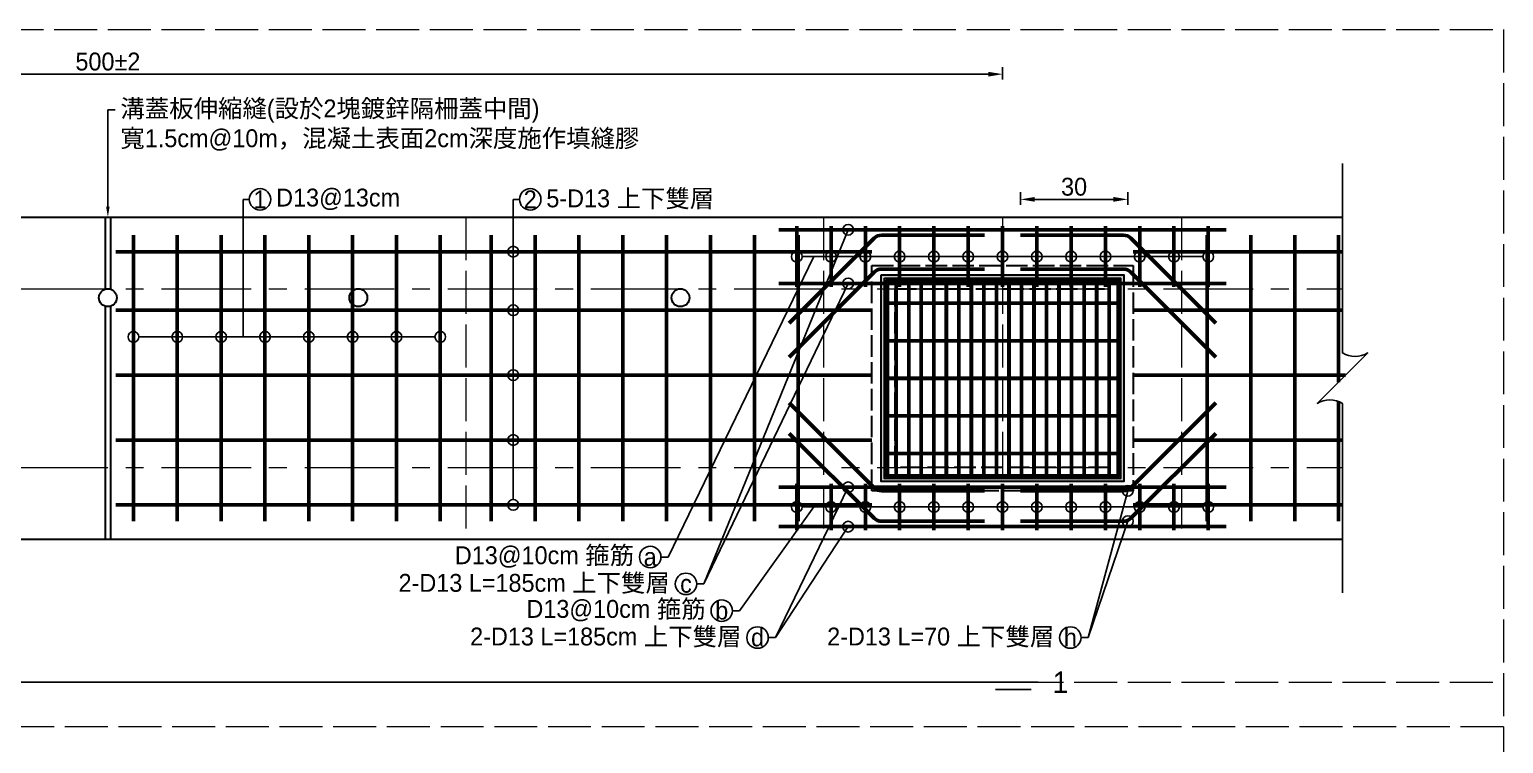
# Model space of a CAD drawing. Extents: x -2931 to 4779, y -2120 to 304.
# Drawn here: x -2562.8 to -2150.9, y -1000.1 to -800.5 of the extents above; entities that cross this region are included whole.
import ezdxf
from ezdxf import colors
from ezdxf.entities.mleader import LeaderData, LeaderLine
from ezdxf.math import Vec2, Vec3

# ---------------------------------------------------------------- set-up
doc = ezdxf.new("R2010")
doc.units = 0
doc.header["$MEASUREMENT"] = 0
doc.linetypes.add('ACAD_ISO02W100', pattern=[15, 12, -3])
doc.linetypes.add('CENTERX2', pattern=[4, 2.5, -0.5, 0.5, -0.5])
doc.layers.add('一、4.基本-隱藏', color=9, linetype='ACAD_ISO02W100', lineweight=20, plot=False)
doc.layers.add('三、3.文字-註解文字', color=2, linetype='Continuous')
for name, color, linetype, lineweight in [('二、1.繪圖-既有設施', 8, 'Continuous', 20), ('二、2.繪圖-施作項目', 181, 'Continuous', 30), ('二、5.繪圖-鋼筋', 60, 'Continuous', 50), ('二、6.繪圖-其他施作項目', 35, 'Continuous', 30)]:
    doc.layers.add(name, color=color, linetype=linetype, lineweight=lineweight)
doc.styles.add('次圖名(詳圖)', font='MS PGothic.ttf', dxfattribs={"height": 6})
doc.styles.add('註解文字', font='MS PGothic.ttf', dxfattribs={"height": 5})
doc.dimstyles.new('註解文字', dxfattribs={"dimtxt": 5, "dimasz": 4, "dimexe": 2, "dimexo": 2.5, "dimgap": 1, "dimtad": 2, "dimzin": 0, "dimdsep": 46, "dimtxsty": '註解文字', "dimcen": 0.1, "dimclrd": 256, "dimclre": 256, "dimclrt": 256, "dimadec": 0, "dimazin": 0, "dimtfac": 1, "dimtofl": 0, "dimtmove": 0, "dimatfit": 3, "dimfxl": 1.5, "dimfxlon": 1, "dimtolj": 1, "dimtzin": 0, "dimlwd": -1, "dimlwe": -1, "dimarcsym": 1})
pattern_1 = [(45, (-3611.2158, -689.31), (-2.65165, 2.65165), []), (45, (-3610.332, -689.31), (-2.65165, 2.65165), []), (45, (-3609.448, -689.31), (-2.65165, 2.65165), []), (45, (-3608.564, -689.31), (-2.65165, 2.65165), [])]

# ---------------------------------------------------------------- blocks, each defined once
blk = doc.blocks.new('_None')
blk = doc.blocks.new('_Small')
at = {"color": 0, "linetype": 'ByBlock', "lineweight": -2}
blk.add_circle((0, 0), 0.25, dxfattribs=at)
blk = doc.blocks.new('*D258')
at = {"layer": 'Defpoints', "color": 0, "transparency": 16777216}
for p in [(-2790.85, -812.96), (-2790.85, -857.96), (-2290.85, -857.96)]:
    blk.add_point(p, dxfattribs=at)
at = {"layer": '三、3.文字-註解文字', "transparency": 16777216}
for p, q in [((-2790.85, -814.46), (-2790.85, -810.96)), ((-2290.85, -814.46), (-2290.85, -810.96)), ((-2294.85, -812.96), (-2786.85, -812.96))]:
    blk.add_line(p, q, dxfattribs=at)
for points in [[(-2786.85, -812.3), (-2786.85, -813.63), (-2790.85, -812.96)], [(-2294.85, -812.3), (-2294.85, -813.63), (-2290.85, -812.96)]]:
    blk.add_solid(points, dxfattribs=at)
at = {"layer": '三、3.文字-註解文字', "transparency": 16777216, "insert": (-2540.85, -809.46), "char_height": 5, "attachment_point": 5, "style": '註解文字'}
blk.add_mtext('\\A1;500±2', dxfattribs=at)
blk = doc.blocks.new('*D275')
at = {"layer": 'Defpoints', "color": 0, "linetype": 'Continuous', "transparency": 16777216}
for p in [(-2255.85, -847.96), (-2285.85, -857.96), (-2255.85, -857.96)]:
    blk.add_point(p, dxfattribs=at)
at = {"layer": '三、3.文字-註解文字', "transparency": 16777216}
for p, q in [((-2285.85, -849.46), (-2285.85, -845.96)), ((-2281.85, -847.96), (-2259.85, -847.96)), ((-2255.85, -849.46), (-2255.85, -845.96))]:
    blk.add_line(p, q, dxfattribs=at)
at = {"layer": '三、3.文字-註解文字', "linetype": 'Continuous', "transparency": 16777216}
for points in [[(-2281.85, -847.3), (-2281.85, -848.63), (-2285.85, -847.96)], [(-2259.85, -847.3), (-2259.85, -848.63), (-2255.85, -847.96)]]:
    blk.add_solid(points, dxfattribs=at)
at = {"layer": '三、3.文字-註解文字', "linetype": 'Continuous', "transparency": 16777216, "insert": (-2270.85, -844.46), "char_height": 5, "attachment_point": 5, "style": '註解文字'}
blk.add_mtext('\\A1;30', dxfattribs=at)

msp = doc.modelspace()

# ---------------------------------------------------------------- hatches: boundary and pattern name
at = {"layer": '二、6.繪圖-其他施作項目'}
h = msp.add_hatch(color=256, dxfattribs=at)
h.dxf.hatch_style = 1
h.paths.add_polyline_path([(-2324.755, -926.864), (-2256.955, -926.864), (-2256.955, -869.064), (-2324.755, -869.064)])
h.paths.add_polyline_path([(-2323.855, -869.964), (-2257.855, -869.964), (-2257.855, -925.964), (-2323.855, -925.964)], flags=16)
h = msp.add_hatch(dxfattribs=at)
h.set_pattern_fill('ANSI34', color=256, scale=5)
h.set_pattern_definition(pattern_1)
h.paths.add_polyline_path([(-2258.855, -876.714), (-2322.855, -876.714), (-2322.855, -877.214), (-2258.855, -877.214)])
h = msp.add_hatch(dxfattribs=at)
h.set_pattern_fill('ANSI34', color=256, scale=5)
h.set_pattern_definition(pattern_1)
h.paths.add_polyline_path([(-2258.855, -887.214), (-2322.855, -887.214), (-2322.855, -887.714), (-2258.855, -887.714)])
h = msp.add_hatch(dxfattribs=at)
h.set_pattern_fill('ANSI34', color=256, scale=5)
h.set_pattern_definition(pattern_1)
h.paths.add_polyline_path([(-2258.855, -897.714), (-2322.855, -897.714), (-2322.855, -898.214), (-2258.855, -898.214)])
h = msp.add_hatch(dxfattribs=at)
h.set_pattern_fill('ANSI34', color=256, scale=5)
h.set_pattern_definition(pattern_1)
h.paths.add_polyline_path([(-2258.855, -908.214), (-2322.855, -908.214), (-2322.855, -908.714), (-2258.855, -908.714)])
h = msp.add_hatch(dxfattribs=at)
h.set_pattern_fill('ANSI34', color=256, scale=5)
h.set_pattern_definition(pattern_1)
h.paths.add_polyline_path([(-2258.855, -918.714), (-2322.855, -918.714), (-2322.855, -919.214), (-2258.855, -919.214)])

# ---------------------------------------------------------------- linework, layer by layer
at = {"layer": '一、4.基本-隱藏'}
for points in [[(-2930.855, -800.464), (-2150.855, -800.464), (-2150.855, -1307.464), (-2930.855, -1307.464)], [(-2930.855, -800.464), (-2150.855, -800.464), (-2150.855, -995.464), (-2930.855, -995.464)]]:
    msp.add_lwpolyline(points, close=True, dxfattribs=at)
for points in [[(-2440.855, -852.964), (-2440.855, -942.964)], [(-2340.855, -852.964), (-2340.855, -942.964)], [(-2290.855, -852.964), (-2290.855, -942.964)], [(-2240.855, -852.964), (-2240.855, -942.964)], [(-2930.855, -982.964), (-2150.855, -982.964)]]:
    msp.add_lwpolyline(points, dxfattribs=at)
at = {"layer": '三、3.文字-註解文字'}
msp.add_lwpolyline([(-2195.855, -957.964), (-2195.855, -905.035, 0.2828427), (-2202.926, -905.035), (-2188.784, -890.893, -0.2828427), (-2195.855, -890.893), (-2195.855, -837.964)], format="xyb", dxfattribs=at)
at = {"layer": '三、3.文字-註解文字', "color": 144}
for points in [[(-2234.855, -863.964), (-2346.855, -863.964)], [(-2234.855, -933.964), (-2346.855, -933.964)]]:
    msp.add_lwpolyline(points, dxfattribs=at)
at = {"layer": '三、3.文字-註解文字'}
for points in [[(-2532.205, -886.415), (-2449.465, -886.415)], [(-2800.855, -982.964), (-2280.855, -982.964)], [(-2282.855, -984.964), (-2292.855, -984.964)]]:
    msp.add_lwpolyline(points, dxfattribs=at)
for centre, radius in [((-2498.33, -847.964), 3), ((-2422.83, -847.964), 3), ((-2427.58, -862.594), 1.5), ((-2427.58, -878.964), 1.5), ((-2533.705, -886.415), 1.5), ((-2521.455, -886.415), 1.5), ((-2509.205, -886.415), 1.5), ((-2496.955, -886.415), 1.5), ((-2484.705, -886.415), 1.5), ((-2472.455, -886.415), 1.5), ((-2460.205, -886.415), 1.5), ((-2447.965, -886.415), 1.5), ((-2427.58, -897.104), 1.5), ((-2427.58, -915.244), 1.5), ((-2427.58, -933.384), 1.5), ((-2389.308, -947.964), 3), ((-2379.308, -955.464), 3), ((-2369.308, -962.964), 3), ((-2359.308, -970.464), 3), ((-2271.897, -970.464), 3)]:
    msp.add_circle(centre, radius, dxfattribs=at)
at = {"layer": '三、3.文字-註解文字', "color": 144}
for centre in [(-2348.355, -863.964), (-2338.772, -863.964), (-2329.188, -863.964), (-2319.605, -863.964), (-2310.022, -863.964), (-2300.438, -863.964), (-2290.855, -863.964), (-2281.272, -863.964), (-2271.688, -863.964), (-2262.105, -863.964), (-2252.522, -863.964), (-2242.938, -863.964), (-2233.355, -863.964), (-2348.355, -933.964), (-2338.772, -933.964), (-2329.188, -933.964), (-2319.605, -933.964), (-2310.022, -933.964), (-2300.438, -933.964), (-2290.855, -933.964), (-2281.272, -933.964), (-2271.688, -933.964), (-2262.105, -933.964), (-2252.522, -933.964), (-2242.938, -933.964), (-2233.355, -933.964)]:
    msp.add_circle(centre, 1.5, dxfattribs=at)
at = {"layer": '二、1.繪圖-既有設施', "linetype": 'CENTERX2', "ltscale": 10}
for points in [[(-2885.855, -872.964), (-2195.855, -872.964)], [(-2885.855, -922.964), (-2195.855, -922.964)]]:
    msp.add_lwpolyline(points, dxfattribs=at)
at = {"layer": '二、2.繪圖-施作項目', "linetype": 'Continuous'}
for points in [[(-2885.855, -852.964), (-2195.855, -852.964)], [(-2885.855, -942.964), (-2195.855, -942.964)]]:
    msp.add_lwpolyline(points, dxfattribs=at)
at = {"layer": '二、2.繪圖-施作項目'}
for points in [[(-2541.605, -852.964), (-2541.605, -873.08)], [(-2540.105, -852.964), (-2540.105, -873.08)], [(-2541.605, -877.849), (-2541.605, -942.964)], [(-2540.105, -877.849), (-2540.105, -942.964)]]:
    msp.add_lwpolyline(points, dxfattribs=at)
at = {"layer": '二、5.繪圖-鋼筋'}
for points in [[(-2353.355, -856.464), (-2228.355, -856.464)], [(-2348.355, -855.464), (-2348.355, -872.464)], [(-2338.772, -855.464), (-2338.772, -872.464)], [(-2329.188, -855.464), (-2329.188, -872.464)], [(-2319.605, -855.464), (-2319.605, -872.464)], [(-2310.022, -855.464), (-2310.022, -872.464)], [(-2300.438, -855.464), (-2300.438, -872.464)], [(-2290.855, -855.464), (-2290.855, -872.464)], [(-2281.272, -855.464), (-2281.272, -872.464)], [(-2271.688, -855.464), (-2271.688, -872.464)], [(-2262.105, -855.464), (-2262.105, -872.464)], [(-2252.522, -855.464), (-2252.522, -872.464)], [(-2242.938, -855.464), (-2242.938, -872.464)], [(-2233.355, -855.464), (-2233.355, -872.464)], [(-2353.355, -871.464), (-2228.355, -871.464)], [(-2353.355, -928.464), (-2228.355, -928.464)], [(-2348.355, -927.464), (-2348.355, -940.464)], [(-2338.772, -927.464), (-2338.772, -940.464)], [(-2329.188, -927.464), (-2329.188, -940.464)], [(-2319.605, -927.464), (-2319.605, -940.464)], [(-2310.022, -927.464), (-2310.022, -940.464)], [(-2300.438, -927.464), (-2300.438, -940.464)], [(-2290.855, -927.464), (-2290.855, -940.464)], [(-2281.272, -927.464), (-2281.272, -940.464)], [(-2271.688, -927.464), (-2271.688, -940.464)], [(-2262.105, -927.464), (-2262.105, -940.464)], [(-2252.522, -927.464), (-2252.522, -940.464)], [(-2242.938, -927.464), (-2242.938, -940.464)], [(-2233.355, -927.464), (-2233.355, -940.464)], [(-2353.355, -939.464), (-2228.355, -939.464)]]:
    msp.add_lwpolyline(points, dxfattribs=at)
at = {"layer": '二、5.繪圖-鋼筋', "linetype": 'Continuous'}
for points in [[(-2533.705, -857.964), (-2533.705, -937.964)], [(-2521.455, -857.964), (-2521.455, -937.964)], [(-2509.205, -857.964), (-2509.205, -937.964)], [(-2496.955, -857.964), (-2496.955, -937.964)], [(-2484.705, -857.964), (-2484.705, -937.964)], [(-2472.455, -857.964), (-2472.455, -937.964)], [(-2460.205, -857.964), (-2460.205, -937.964)], [(-2447.965, -857.964), (-2447.965, -937.964)], [(-2433.705, -857.964), (-2433.705, -937.964)], [(-2421.455, -857.964), (-2421.455, -937.964)], [(-2409.205, -857.964), (-2409.205, -937.964)], [(-2396.955, -857.964), (-2396.955, -937.964)], [(-2384.705, -857.964), (-2384.705, -937.964)], [(-2372.455, -857.964), (-2372.455, -937.964)], [(-2360.205, -857.964), (-2360.205, -937.964)], [(-2347.965, -857.964), (-2347.965, -937.964)], [(-2233.705, -857.964), (-2233.705, -937.964)], [(-2221.455, -857.964), (-2221.455, -937.964)], [(-2209.205, -857.964), (-2209.205, -937.964)], [(-2196.955, -857.964), (-2196.955, -899.064)], [(-2538.605, -862.594), (-2327.355, -862.594)], [(-2254.355, -862.594), (-2195.855, -862.594)], [(-2538.605, -878.964), (-2327.355, -878.964)], [(-2254.355, -878.964), (-2195.855, -878.964)], [(-2538.605, -897.104), (-2327.355, -897.104)], [(-2254.355, -897.104), (-2194.995, -897.104)], [(-2196.955, -904.49), (-2196.955, -937.964)], [(-2538.605, -915.244), (-2327.355, -915.244)], [(-2254.355, -915.244), (-2195.855, -915.244)], [(-2538.605, -933.384), (-2327.355, -933.384)], [(-2254.355, -933.384), (-2195.855, -933.384)]]:
    msp.add_lwpolyline(points, dxfattribs=at)
at = {"layer": '二、5.繪圖-鋼筋'}
for points in [[(-2295.855, -857.964), (-2324.612, -857.964, 0.1989124), (-2326.734, -858.843), (-2350.435, -882.544)], [(-2285.855, -857.964), (-2257.098, -857.964, -0.1989124), (-2254.976, -858.843), (-2231.275, -882.544)], [(-2295.855, -867.464), (-2324.612, -867.464, 0.1989124), (-2326.734, -868.343), (-2350.435, -892.044)], [(-2285.855, -867.464), (-2257.098, -867.464, -0.1989124), (-2254.976, -868.343), (-2231.275, -892.044)], [(-2295.855, -929.464), (-2324.612, -929.464, -0.1989124), (-2326.734, -928.586), (-2350.435, -904.884)], [(-2285.855, -929.464), (-2257.098, -929.464, 0.1989124), (-2254.976, -928.586), (-2231.275, -904.884)], [(-2295.855, -937.964), (-2324.612, -937.964, -0.1989124), (-2326.734, -937.086), (-2350.435, -913.384)], [(-2285.855, -937.964), (-2257.098, -937.964, 0.1989124), (-2254.976, -937.086), (-2231.275, -913.384)]]:
    msp.add_lwpolyline(points, format="xyb", dxfattribs=at)
at = {"layer": '二、6.繪圖-其他施作項目', "linetype": 'ACAD_ISO02W100', "ltscale": 0.5}
for points in [[(-2327.355, -866.464), (-2254.355, -866.464), (-2254.355, -929.464), (-2327.355, -929.464)], [(-2320.855, -872.964), (-2260.855, -872.964), (-2260.855, -922.964), (-2320.855, -922.964)]]:
    msp.add_lwpolyline(points, close=True, dxfattribs=at)
at = {"layer": '二、6.繪圖-其他施作項目'}
for points in [[(-2324.755, -869.064), (-2256.955, -869.064), (-2256.955, -926.864), (-2324.755, -926.864)], [(-2323.855, -869.964), (-2257.855, -869.964), (-2257.855, -925.964), (-2323.855, -925.964)], [(-2323.355, -870.464), (-2258.355, -870.464), (-2258.355, -925.464), (-2323.355, -925.464)]]:
    msp.add_lwpolyline(points, close=True, dxfattribs=at)
for points in [[(-2323.355, -870.464), (-2258.355, -870.464)], [(-2323.355, -870.464), (-2323.355, -925.464)], [(-2322.855, -870.464), (-2322.855, -925.464)], [(-2322.855, -870.964), (-2258.855, -870.964)], [(-2320.855, -870.964), (-2320.855, -876.714)], [(-2320.355, -870.964), (-2320.355, -876.714)], [(-2317.355, -870.964), (-2317.355, -876.714)], [(-2316.855, -870.964), (-2316.855, -876.714)], [(-2313.855, -870.964), (-2313.855, -876.714)], [(-2313.355, -870.964), (-2313.355, -876.714)], [(-2310.355, -870.964), (-2310.355, -876.714)], [(-2309.855, -870.964), (-2309.855, -876.714)], [(-2306.855, -870.964), (-2306.855, -876.714)], [(-2306.355, -870.964), (-2306.355, -876.714)], [(-2303.355, -870.964), (-2303.355, -876.714)], [(-2302.855, -870.964), (-2302.855, -876.714)], [(-2299.855, -870.964), (-2299.855, -876.714)], [(-2299.355, -870.964), (-2299.355, -876.714)], [(-2296.355, -870.964), (-2296.355, -876.714)], [(-2295.855, -870.964), (-2295.855, -876.714)], [(-2292.855, -870.964), (-2292.855, -876.714)], [(-2292.355, -870.964), (-2292.355, -876.714)], [(-2289.355, -870.964), (-2289.355, -876.714)], [(-2288.855, -870.964), (-2288.855, -876.714)], [(-2285.855, -870.964), (-2285.855, -876.714)], [(-2285.355, -870.964), (-2285.355, -876.714)], [(-2282.355, -870.964), (-2282.355, -876.714)], [(-2281.855, -870.964), (-2281.855, -876.714)], [(-2278.855, -870.964), (-2278.855, -876.714)], [(-2278.355, -870.964), (-2278.355, -876.714)], [(-2275.355, -870.964), (-2275.355, -876.714)], [(-2274.855, -870.964), (-2274.855, -876.714)], [(-2271.855, -870.964), (-2271.855, -876.714)], [(-2271.355, -870.964), (-2271.355, -876.714)], [(-2268.355, -870.964), (-2268.355, -876.714)], [(-2267.855, -870.964), (-2267.855, -876.714)], [(-2264.855, -870.964), (-2264.855, -876.714)], [(-2264.355, -870.964), (-2264.355, -876.714)], [(-2261.355, -870.964), (-2261.355, -876.714)], [(-2260.855, -870.964), (-2260.855, -876.714)], [(-2258.855, -870.464), (-2258.855, -925.464)], [(-2258.355, -870.464), (-2258.355, -925.464)], [(-2322.855, -876.714), (-2258.855, -876.714)], [(-2322.855, -877.214), (-2258.855, -877.214)], [(-2320.855, -877.214), (-2320.855, -887.214)], [(-2320.355, -877.214), (-2320.355, -887.214)], [(-2317.355, -877.214), (-2317.355, -887.214)], [(-2316.855, -877.214), (-2316.855, -887.214)], [(-2313.855, -877.214), (-2313.855, -887.214)], [(-2313.355, -877.214), (-2313.355, -887.214)], [(-2310.355, -877.214), (-2310.355, -887.214)], [(-2309.855, -877.214), (-2309.855, -887.214)], [(-2306.855, -877.214), (-2306.855, -887.214)], [(-2306.355, -877.214), (-2306.355, -887.214)], [(-2303.355, -877.214), (-2303.355, -887.214)], [(-2302.855, -877.214), (-2302.855, -887.214)], [(-2299.855, -877.214), (-2299.855, -887.214)], [(-2299.355, -877.214), (-2299.355, -887.214)], [(-2296.355, -877.214), (-2296.355, -887.214)], [(-2295.855, -877.214), (-2295.855, -887.214)], [(-2292.855, -877.214), (-2292.855, -887.214)], [(-2292.355, -877.214), (-2292.355, -887.214)], [(-2289.355, -877.214), (-2289.355, -887.214)], [(-2288.855, -877.214), (-2288.855, -887.214)], [(-2285.855, -877.214), (-2285.855, -887.214)], [(-2285.355, -877.214), (-2285.355, -887.214)], [(-2282.355, -877.214), (-2282.355, -887.214)], [(-2281.855, -877.214), (-2281.855, -887.214)], [(-2278.855, -877.214), (-2278.855, -887.214)], [(-2278.355, -877.214), (-2278.355, -887.214)], [(-2275.355, -877.214), (-2275.355, -887.214)], [(-2274.855, -877.214), (-2274.855, -887.214)], [(-2271.855, -877.214), (-2271.855, -887.214)], [(-2271.355, -877.214), (-2271.355, -887.214)], [(-2268.355, -877.214), (-2268.355, -887.214)], [(-2267.855, -877.214), (-2267.855, -887.214)], [(-2264.855, -877.214), (-2264.855, -887.214)], [(-2264.355, -877.214), (-2264.355, -887.214)], [(-2261.355, -877.214), (-2261.355, -887.214)], [(-2260.855, -877.214), (-2260.855, -887.214)], [(-2322.855, -887.214), (-2258.855, -887.214)], [(-2322.855, -887.714), (-2258.855, -887.714)], [(-2320.855, -887.714), (-2320.855, -897.714)], [(-2320.355, -887.714), (-2320.355, -897.714)], [(-2317.355, -887.714), (-2317.355, -897.714)], [(-2316.855, -887.714), (-2316.855, -897.714)], [(-2313.855, -887.714), (-2313.855, -897.714)], [(-2313.355, -887.714), (-2313.355, -897.714)], [(-2310.355, -887.714), (-2310.355, -897.714)], [(-2309.855, -887.714), (-2309.855, -897.714)], [(-2306.855, -887.714), (-2306.855, -897.714)], [(-2306.355, -887.714), (-2306.355, -897.714)], [(-2303.355, -887.714), (-2303.355, -897.714)], [(-2302.855, -887.714), (-2302.855, -897.714)], [(-2299.855, -887.714), (-2299.855, -897.714)], [(-2299.355, -887.714), (-2299.355, -897.714)], [(-2296.355, -887.714), (-2296.355, -897.714)], [(-2295.855, -887.714), (-2295.855, -897.714)], [(-2292.855, -887.714), (-2292.855, -897.714)], [(-2292.355, -887.714), (-2292.355, -897.714)], [(-2289.355, -887.714), (-2289.355, -897.714)], [(-2288.855, -887.714), (-2288.855, -897.714)], [(-2285.855, -887.714), (-2285.855, -897.714)], [(-2285.355, -887.714), (-2285.355, -897.714)], [(-2282.355, -887.714), (-2282.355, -897.714)], [(-2281.855, -887.714), (-2281.855, -897.714)], [(-2278.855, -887.714), (-2278.855, -897.714)], [(-2278.355, -887.714), (-2278.355, -897.714)], [(-2275.355, -887.714), (-2275.355, -897.714)], [(-2274.855, -887.714), (-2274.855, -897.714)], [(-2271.855, -887.714), (-2271.855, -897.714)], [(-2271.355, -887.714), (-2271.355, -897.714)], [(-2268.355, -887.714), (-2268.355, -897.714)], [(-2267.855, -887.714), (-2267.855, -897.714)], [(-2264.855, -887.714), (-2264.855, -897.714)], [(-2264.355, -887.714), (-2264.355, -897.714)], [(-2261.355, -887.714), (-2261.355, -897.714)], [(-2260.855, -887.714), (-2260.855, -897.714)], [(-2322.855, -897.714), (-2258.855, -897.714)], [(-2322.855, -898.214), (-2258.855, -898.214)], [(-2320.855, -898.214), (-2320.855, -908.214)], [(-2320.355, -898.214), (-2320.355, -908.214)], [(-2317.355, -898.214), (-2317.355, -908.214)], [(-2316.855, -898.214), (-2316.855, -908.214)], [(-2313.855, -898.214), (-2313.855, -908.214)], [(-2313.355, -898.214), (-2313.355, -908.214)], [(-2310.355, -898.214), (-2310.355, -908.214)], [(-2309.855, -898.214), (-2309.855, -908.214)], [(-2306.855, -898.214), (-2306.855, -908.214)], [(-2306.355, -898.214), (-2306.355, -908.214)], [(-2303.355, -898.214), (-2303.355, -908.214)], [(-2302.855, -898.214), (-2302.855, -908.214)], [(-2299.855, -898.214), (-2299.855, -908.214)], [(-2299.355, -898.214), (-2299.355, -908.214)], [(-2296.355, -898.214), (-2296.355, -908.214)], [(-2295.855, -898.214), (-2295.855, -908.214)], [(-2292.855, -898.214), (-2292.855, -908.214)], [(-2292.355, -898.214), (-2292.355, -908.214)], [(-2289.355, -898.214), (-2289.355, -908.214)], [(-2288.855, -898.214), (-2288.855, -908.214)], [(-2285.855, -898.214), (-2285.855, -908.214)], [(-2285.355, -898.214), (-2285.355, -908.214)], [(-2282.355, -898.214), (-2282.355, -908.214)], [(-2281.855, -898.214), (-2281.855, -908.214)], [(-2278.855, -898.214), (-2278.855, -908.214)], [(-2278.355, -898.214), (-2278.355, -908.214)], [(-2275.355, -898.214), (-2275.355, -908.214)], [(-2274.855, -898.214), (-2274.855, -908.214)], [(-2271.855, -898.214), (-2271.855, -908.214)], [(-2271.355, -898.214), (-2271.355, -908.214)], [(-2268.355, -898.214), (-2268.355, -908.214)], [(-2267.855, -898.214), (-2267.855, -908.214)], [(-2264.855, -898.214), (-2264.855, -908.214)], [(-2264.355, -898.214), (-2264.355, -908.214)], [(-2261.355, -898.214), (-2261.355, -908.214)], [(-2260.855, -898.214), (-2260.855, -908.214)], [(-2322.855, -908.214), (-2258.855, -908.214)], [(-2322.855, -908.714), (-2258.855, -908.714)], [(-2320.855, -908.714), (-2320.855, -918.714)], [(-2320.355, -908.714), (-2320.355, -918.714)], [(-2317.355, -908.714), (-2317.355, -918.714)], [(-2316.855, -908.714), (-2316.855, -918.714)], [(-2313.855, -908.714), (-2313.855, -918.714)], [(-2313.355, -908.714), (-2313.355, -918.714)], [(-2310.355, -908.714), (-2310.355, -918.714)], [(-2309.855, -908.714), (-2309.855, -918.714)], [(-2306.855, -908.714), (-2306.855, -918.714)], [(-2306.355, -908.714), (-2306.355, -918.714)], [(-2303.355, -908.714), (-2303.355, -918.714)], [(-2302.855, -908.714), (-2302.855, -918.714)], [(-2299.855, -908.714), (-2299.855, -918.714)], [(-2299.355, -908.714), (-2299.355, -918.714)], [(-2296.355, -908.714), (-2296.355, -918.714)], [(-2295.855, -908.714), (-2295.855, -918.714)], [(-2292.855, -908.714), (-2292.855, -918.714)], [(-2292.355, -908.714), (-2292.355, -918.714)], [(-2289.355, -908.714), (-2289.355, -918.714)], [(-2288.855, -908.714), (-2288.855, -918.714)], [(-2285.855, -908.714), (-2285.855, -918.714)], [(-2285.355, -908.714), (-2285.355, -918.714)], [(-2282.355, -908.714), (-2282.355, -918.714)], [(-2281.855, -908.714), (-2281.855, -918.714)], [(-2278.855, -908.714), (-2278.855, -918.714)], [(-2278.355, -908.714), (-2278.355, -918.714)], [(-2275.355, -908.714), (-2275.355, -918.714)], [(-2274.855, -908.714), (-2274.855, -918.714)], [(-2271.855, -908.714), (-2271.855, -918.714)], [(-2271.355, -908.714), (-2271.355, -918.714)], [(-2268.355, -908.714), (-2268.355, -918.714)], [(-2267.855, -908.714), (-2267.855, -918.714)], [(-2264.855, -908.714), (-2264.855, -918.714)], [(-2264.355, -908.714), (-2264.355, -918.714)], [(-2261.355, -908.714), (-2261.355, -918.714)], [(-2260.855, -908.714), (-2260.855, -918.714)], [(-2322.855, -918.714), (-2258.855, -918.714)], [(-2322.855, -919.214), (-2258.855, -919.214)], [(-2320.855, -919.214), (-2320.855, -924.964)], [(-2320.355, -919.214), (-2320.355, -924.964)], [(-2317.355, -919.214), (-2317.355, -924.964)], [(-2316.855, -919.214), (-2316.855, -924.964)], [(-2313.855, -919.214), (-2313.855, -924.964)], [(-2313.355, -919.214), (-2313.355, -924.964)], [(-2310.355, -919.214), (-2310.355, -924.964)], [(-2309.855, -919.214), (-2309.855, -924.964)], [(-2306.855, -919.214), (-2306.855, -924.964)], [(-2306.355, -919.214), (-2306.355, -924.964)], [(-2303.355, -919.214), (-2303.355, -924.964)], [(-2302.855, -919.214), (-2302.855, -924.964)], [(-2299.855, -919.214), (-2299.855, -924.964)], [(-2299.355, -919.214), (-2299.355, -924.964)], [(-2296.355, -919.214), (-2296.355, -924.964)], [(-2295.855, -919.214), (-2295.855, -924.964)], [(-2292.855, -919.214), (-2292.855, -924.964)], [(-2292.355, -919.214), (-2292.355, -924.964)], [(-2289.355, -919.214), (-2289.355, -924.964)], [(-2288.855, -919.214), (-2288.855, -924.964)], [(-2285.855, -919.214), (-2285.855, -924.964)], [(-2285.355, -919.214), (-2285.355, -924.964)], [(-2282.355, -919.214), (-2282.355, -924.964)], [(-2281.855, -919.214), (-2281.855, -924.964)], [(-2278.855, -919.214), (-2278.855, -924.964)], [(-2278.355, -919.214), (-2278.355, -924.964)], [(-2275.355, -919.214), (-2275.355, -924.964)], [(-2274.855, -919.214), (-2274.855, -924.964)], [(-2271.855, -919.214), (-2271.855, -924.964)], [(-2271.355, -919.214), (-2271.355, -924.964)], [(-2268.355, -919.214), (-2268.355, -924.964)], [(-2267.855, -919.214), (-2267.855, -924.964)], [(-2264.855, -919.214), (-2264.855, -924.964)], [(-2264.355, -919.214), (-2264.355, -924.964)], [(-2261.355, -919.214), (-2261.355, -924.964)], [(-2260.855, -919.214), (-2260.855, -924.964)], [(-2323.355, -925.464), (-2258.355, -925.464)], [(-2322.855, -924.964), (-2258.855, -924.964)]]:
    msp.add_lwpolyline(points, dxfattribs=at)
for centre in [(-2540.855, -875.464), (-2470.855, -875.464), (-2380.855, -875.464)]:
    msp.add_circle(centre, 2.5, dxfattribs=at)

# ---------------------------------------------------------------- texts
at = {"layer": '三、3.文字-註解文字'}
for s, width, gutter_width, heights, insert, char_height, attachment_point, style in [('1', 8.38231, 30, [0], (-2498.33, -847.964), 5, 5, '註解文字'), ('{\\fMS PGothic|b0|i0|c128|p34;D13@1}3{\\fMS PGothic|b0|i0|c128|p34;cm}', 15.95159, 30, [0], (-2493.83, -847.964), 5, 4, '註解文字'), ('2', 8.38231, 30, [0], (-2422.83, -847.964), 5, 5, '註解文字'), ('{\\fMS PGothic|b0|i0|c128|p34;5-D13 上下雙層}', 80.62224, 30, [0], (-2418.33, -847.964), 5, 4, '註解文字'), ('{\\fMS PGothic|b0|i0|c128|p34;D13@10cm }箍筋', 51.27582, 30, [0], (-2393.808, -947.964), 5, 6, '註解文字'), ('a', 8.38231, 30, [0], (-2389.308, -947.964), 5, 5, '註解文字'), ('{\\fMS PGothic|b0|i0|c128|p34;2-D13 L=1}8{\\fMS PGothic|b0|i0|c128|p34;5cm }上下雙{\\fMS PGothic|b0|i0|c128|p34;層}', 81.38479, 30, [6.648], (-2383.808, -955.464), 5, 6, '註解文字'), ('c', 8.38231, 30, [0], (-2379.308, -955.464), 5, 5, '註解文字'), ('{\\fMS PGothic|b0|i0|c128|p34;D13@10cm }箍筋', 78.12323, 30, [0], (-2373.808, -962.964), 5, 6, '註解文字'), ('b', 8.38231, 30, [0], (-2369.308, -962.964), 5, 5, '註解文字'), ('{\\fMS PGothic|b0|i0|c128|p34;2-D13 L=1}8{\\fMS PGothic|b0|i0|c128|p34;5cm }上下雙{\\fMS PGothic|b0|i0|c128|p34;層}', 81.10119, 30, [0], (-2363.808, -970.464), 5, 6, '註解文字'), ('d', 8.38231, 30, [0], (-2359.308, -970.464), 5, 5, '註解文字'), ('{\\fMS PGothic|b0|i0|c128|p34;2-D13 L=70 }上下雙{\\fMS PGothic|b0|i0|c128|p34;層}', 67.77131, 30, [0], (-2276.397, -970.464), 5, 6, '註解文字'), ('h', 8.38231, 30, [0], (-2271.897, -970.464), 5, 5, '註解文字'), ('1', 3, 15, [0], (-2276.855, -982.964), 6, 4, '次圖名(詳圖)')]:
    msp.add_mtext_dynamic_manual_height_columns(s, width=width, gutter_width=gutter_width, heights=heights, dxfattribs=dict(at, insert=insert, char_height=char_height, attachment_point=attachment_point, style=style))

# ---------------------------------------------------------------- dimensions: what is measured, and where the dimension line sits
dim = msp.add_linear_dim(base=(-2790.855, -812.964), p1=(-2290.855, -857.964), p2=(-2790.855, -857.964), text='500±2', dimstyle='註解文字', dxfattribs=at)
dim.commit()
dim.dimension.update_dxf_attribs({"geometry": '*D258', "text_midpoint": (-2540.855, -809.464)})
at = {"layer": '三、3.文字-註解文字', "linetype": 'Continuous'}
dim = msp.add_linear_dim(base=(-2255.855, -847.964), p1=(-2285.855, -857.964), p2=(-2255.855, -857.964), text='30', dimstyle='註解文字', dxfattribs=at)
dim.commit()
dim.dimension.update_dxf_attribs({"geometry": '*D275', "text_midpoint": (-2270.855, -844.464)})

# ---------------------------------------------------------------- leaders
at = {"layer": '三、3.文字-註解文字'}
ml = msp.add_multileader_mtext('Standard', dxfattribs=at)
ml.set_content('{\\fMS PGothic|b0|i0|c128|p34;溝蓋板伸縮縫(設於2塊鍍鋅隔柵蓋中間)}\\P{\\fMS PGothic|b0|i0|c128|p34;寬1.5cm@10m，混凝土表面2cm深度施作填縫膠}', color=256, style='註解文字')
ml.set_leader_properties(color=144, linetype='ByLayer', lineweight=-1)
ml.build(insert=Vec2(0, 0))
ml.multileader.update_dxf_attribs({"dogleg_length": 2, "arrow_head_size": 3})
ctx = ml.context
ctx.base_point, ctx.char_height, ctx.arrow_head_size, ctx.landing_gap_size, ctx.plane_origin = Vec3(-2538.855, -822.964), 5, 3, 1.5, Vec3(-2540.855, -857.964)
notes = []
notes.append((ctx, [(1, (1, 1, 0), (-2540.855, -822.964), (1, 0), 2, [(0, [(-2540.855, -852.964)], 0, [])])]))
ctx.mtext.insert, ctx.mtext.width, ctx.mtext.flow_direction = Vec3(-2537.355, -820.038), 178.42764, 5
ml = msp.add_multileader_mtext('Standard', dxfattribs=at)
ml.set_content('{\\fMS PGothic|b0|i0|c128|p34; }', color=256, style='註解文字')
ml.set_leader_properties(color=144, linetype='ByLayer', lineweight=-1)
ml.set_arrow_properties(name='NONE')
ml.build(insert=Vec2(0, 0))
ml.multileader.update_dxf_attribs({"dogleg_length": 1.75, "arrow_head_size": 3})
ctx = ml.context
ctx.base_point, ctx.char_height, ctx.arrow_head_size, ctx.landing_gap_size, ctx.plane_origin = Vec3(-2501.33, -847.964), 3, 3, 3, Vec3(-2531.976, -885.226)
notes.append((ctx, [(0, (1, 1, 0), (-2503.08, -847.964), (1, 0), 1.75, [(0, [(-2503.08, -886.415)], 0, [])])]))
ctx.mtext.insert, ctx.mtext.flow_direction = Vec3(-2498.33, -846.464), 5
ml = msp.add_multileader_mtext('Standard', dxfattribs=at)
ml.set_content('{\\fMS PGothic|b0|i0|c128|p34; }', color=256, style='註解文字')
ml.set_leader_properties(color=144, linetype='ByLayer', lineweight=-1)
ml.set_arrow_properties(name='NONE')
ml.build(insert=Vec2(0, 0))
ml.multileader.update_dxf_attribs({"dogleg_length": 1.75, "arrow_head_size": 3})
ctx = ml.context
ctx.base_point, ctx.char_height, ctx.arrow_head_size, ctx.landing_gap_size, ctx.plane_origin = Vec3(-2425.83, -847.964), 3, 3, 3, Vec3(-2456.476, -892.726)
notes.append((ctx, [(0, (1, 1, 0), (-2427.58, -847.964), (1, 0), 1.75, [(0, [(-2427.58, -931.884)], 0, [])])]))
ctx.mtext.insert, ctx.mtext.flow_direction = Vec3(-2422.83, -846.464), 5
ml = msp.add_multileader_mtext('Standard', dxfattribs=at)
ml.set_content(' ', color=256, style='註解文字')
ml.set_leader_properties(color=144, linetype='ByLayer', lineweight=-1)
ml.set_arrow_properties(name='SMALL')
ml.build(insert=Vec2(0, 0))
ml.multileader.update_dxf_attribs({"dogleg_length": 2, "arrow_head_size": 6})
ctx = ml.context
ctx.base_point, ctx.char_height, ctx.arrow_head_size, ctx.landing_gap_size, ctx.plane_origin = Vec3(-2384.524, -955.464), 5, 6, 3, Vec3(-2356.583, -915.478)
ctx.text_align_type = 2
notes.append((ctx, [(1, (1, 1, 0), (-2374.308, -955.464), (-1, 0), 2, [(0, [(-2333.98, -856.464)], 0, [])])]))
ctx.mtext.insert, ctx.mtext.alignment, ctx.mtext.flow_direction = Vec3(-2379.308, -952.964), 3, 5
ml = msp.add_multileader_mtext('Standard', dxfattribs=at)
ml.set_content(' ', color=256, style='註解文字')
ml.set_leader_properties(color=144, linetype='ByLayer', lineweight=-1)
ml.set_arrow_properties(name='NONE')
ml.build(insert=Vec2(0, 0))
ml.multileader.update_dxf_attribs({"dogleg_length": 2, "arrow_head_size": 3})
ctx = ml.context
ctx.base_point, ctx.char_height, ctx.arrow_head_size, ctx.landing_gap_size, ctx.plane_origin = Vec3(-2394.524, -947.964), 5, 3, 3, Vec3(-2366.167, -927.978)
ctx.text_align_type = 2
notes.append((ctx, [(1, (1, 1, 0), (-2384.308, -947.964), (-1, 0), 2, [(0, [(-2343.563, -863.964)], 0, [])])]))
ctx.mtext.insert, ctx.mtext.alignment, ctx.mtext.flow_direction = Vec3(-2389.308, -945.464), 3, 5
ml = msp.add_multileader_mtext('Standard', dxfattribs=at)
ml.set_content('{\\fMS PGothic|b0|i0|c128|p34; }', color=256, style='註解文字')
ml.set_leader_properties(color=144, linetype='ByLayer', lineweight=-1)
ml.set_arrow_properties(name='SMALL')
ml.build(insert=Vec2(0, 0))
ml.multileader.update_dxf_attribs({"dogleg_length": 2, "arrow_head_size": 6})
ctx = ml.context
ctx.base_point, ctx.char_height, ctx.arrow_head_size, ctx.landing_gap_size, ctx.plane_origin = Vec3(-2384.524, -955.464), 5, 6, 3, Vec3(-2356.583, -930.478)
ctx.text_align_type = 2
notes.append((ctx, [(1, (1, 1, 0), (-2374.308, -955.464), (-1, 0), 2, [(0, [(-2333.98, -871.464)], 0, [])])]))
ctx.mtext.insert, ctx.mtext.alignment, ctx.mtext.flow_direction = Vec3(-2379.308, -952.964), 3, 5
ml = msp.add_multileader_mtext('Standard', dxfattribs=at)
ml.set_content(' ', color=256, style='註解文字')
ml.set_leader_properties(color=144, linetype='ByLayer', lineweight=-1)
ml.set_arrow_properties(name='SMALL')
ml.build(insert=Vec2(0, 0))
ml.multileader.update_dxf_attribs({"dogleg_length": 2, "arrow_head_size": 6})
ctx = ml.context
ctx.base_point, ctx.char_height, ctx.arrow_head_size, ctx.landing_gap_size, ctx.plane_origin = Vec3(-2364.524, -970.464), 5, 6, 3, Vec3(-2358.667, -967.478)
ctx.text_align_type = 2
notes.append((ctx, [(1, (1, 1, 0), (-2354.308, -970.464), (-1, 0), 2, [(0, [(-2333.98, -928.464)], 0, [])])]))
ctx.mtext.insert, ctx.mtext.alignment, ctx.mtext.flow_direction = Vec3(-2359.308, -967.964), 3, 5
ml = msp.add_multileader_mtext('Standard', dxfattribs=at)
ml.set_content(' ', color=256, style='註解文字')
ml.set_leader_properties(color=144, linetype='ByLayer', lineweight=-1)
ml.set_arrow_properties(name='SMALL')
ml.build(insert=Vec2(0, 0))
ml.multileader.update_dxf_attribs({"dogleg_length": 2, "arrow_head_size": 6})
ctx = ml.context
ctx.base_point, ctx.char_height, ctx.arrow_head_size, ctx.landing_gap_size, ctx.plane_origin = Vec3(-2277.113, -970.464), 5, 6, 3, Vec3(-2278.458, -963.478)
ctx.text_align_type = 2
notes.append((ctx, [(1, (1, 1, 0), (-2266.897, -970.464), (-1, 0), 2, [(0, [(-2255.855, -929.464)], 0, [])])]))
ctx.mtext.insert, ctx.mtext.alignment, ctx.mtext.flow_direction = Vec3(-2271.897, -967.964), 3, 5
ml = msp.add_multileader_mtext('Standard', dxfattribs=at)
ml.set_content(' ', color=256, style='註解文字')
ml.set_leader_properties(color=144, linetype='ByLayer', lineweight=-1)
ml.set_arrow_properties(name='NONE')
ml.build(insert=Vec2(0, 0))
ml.multileader.update_dxf_attribs({"dogleg_length": 2, "arrow_head_size": 3})
ctx = ml.context
ctx.base_point, ctx.char_height, ctx.arrow_head_size, ctx.landing_gap_size, ctx.plane_origin = Vec3(-2374.524, -962.964), 5, 3, 3, Vec3(-2366.167, -977.978)
ctx.text_align_type = 2
notes.append((ctx, [(1, (1, 1, 0), (-2364.308, -962.964), (-1, 0), 2, [(0, [(-2343.563, -933.964)], 0, [])])]))
ctx.mtext.insert, ctx.mtext.alignment, ctx.mtext.flow_direction = Vec3(-2369.308, -960.464), 3, 5
ml = msp.add_multileader_mtext('Standard', dxfattribs=at)
ml.set_content('{\\fMS PGothic|b0|i0|c128|p34; }', color=256, style='註解文字')
ml.set_leader_properties(color=144, linetype='ByLayer', lineweight=-1)
ml.set_arrow_properties(name='SMALL')
ml.build(insert=Vec2(0, 0))
ml.multileader.update_dxf_attribs({"dogleg_length": 2, "arrow_head_size": 6})
ctx = ml.context
ctx.base_point, ctx.char_height, ctx.arrow_head_size, ctx.landing_gap_size, ctx.plane_origin = Vec3(-2364.524, -970.464), 5, 6, 3, Vec3(-2358.667, -982.478)
ctx.text_align_type = 2
notes.append((ctx, [(1, (1, 1, 0), (-2354.308, -970.464), (-1, 0), 2, [(0, [(-2333.98, -939.464)], 0, [])])]))
ctx.mtext.insert, ctx.mtext.alignment, ctx.mtext.flow_direction = Vec3(-2359.308, -967.964), 3, 5
ml = msp.add_multileader_mtext('Standard', dxfattribs=at)
ml.set_content(' ', color=256, style='註解文字')
ml.set_leader_properties(color=144, linetype='ByLayer', lineweight=-1)
ml.set_arrow_properties(name='SMALL')
ml.build(insert=Vec2(0, 0))
ml.multileader.update_dxf_attribs({"dogleg_length": 2, "arrow_head_size": 6})
ctx = ml.context
ctx.base_point, ctx.char_height, ctx.arrow_head_size, ctx.landing_gap_size, ctx.plane_origin = Vec3(-2277.113, -970.464), 5, 6, 3, Vec3(-2278.458, -971.978)
ctx.text_align_type = 2
notes.append((ctx, [(1, (1, 1, 0), (-2266.897, -970.464), (-1, 0), 2, [(0, [(-2255.855, -937.964)], 0, [])])]))
ctx.mtext.insert, ctx.mtext.alignment, ctx.mtext.flow_direction = Vec3(-2271.897, -967.964), 3, 5
for ctx, leaders in notes:
    for number, flags, end, landing, length, lines in leaders:
        leader = LeaderData()
        leader.index, (leader.has_last_leader_line, leader.has_dogleg_vector, leader.attachment_direction) = number, flags
        leader.last_leader_point, leader.dogleg_vector, leader.dogleg_length = Vec3(end), Vec3(landing), length
        for number, points, colour, breaks in lines:
            line = LeaderLine()
            line.index, line.vertices, line.color, line.breaks = number, Vec3.list(points), colors.encode_raw_color(colour), breaks
            leader.lines.append(line)
        ctx.leaders.append(leader)

doc.saveas('drawing.dxf')
